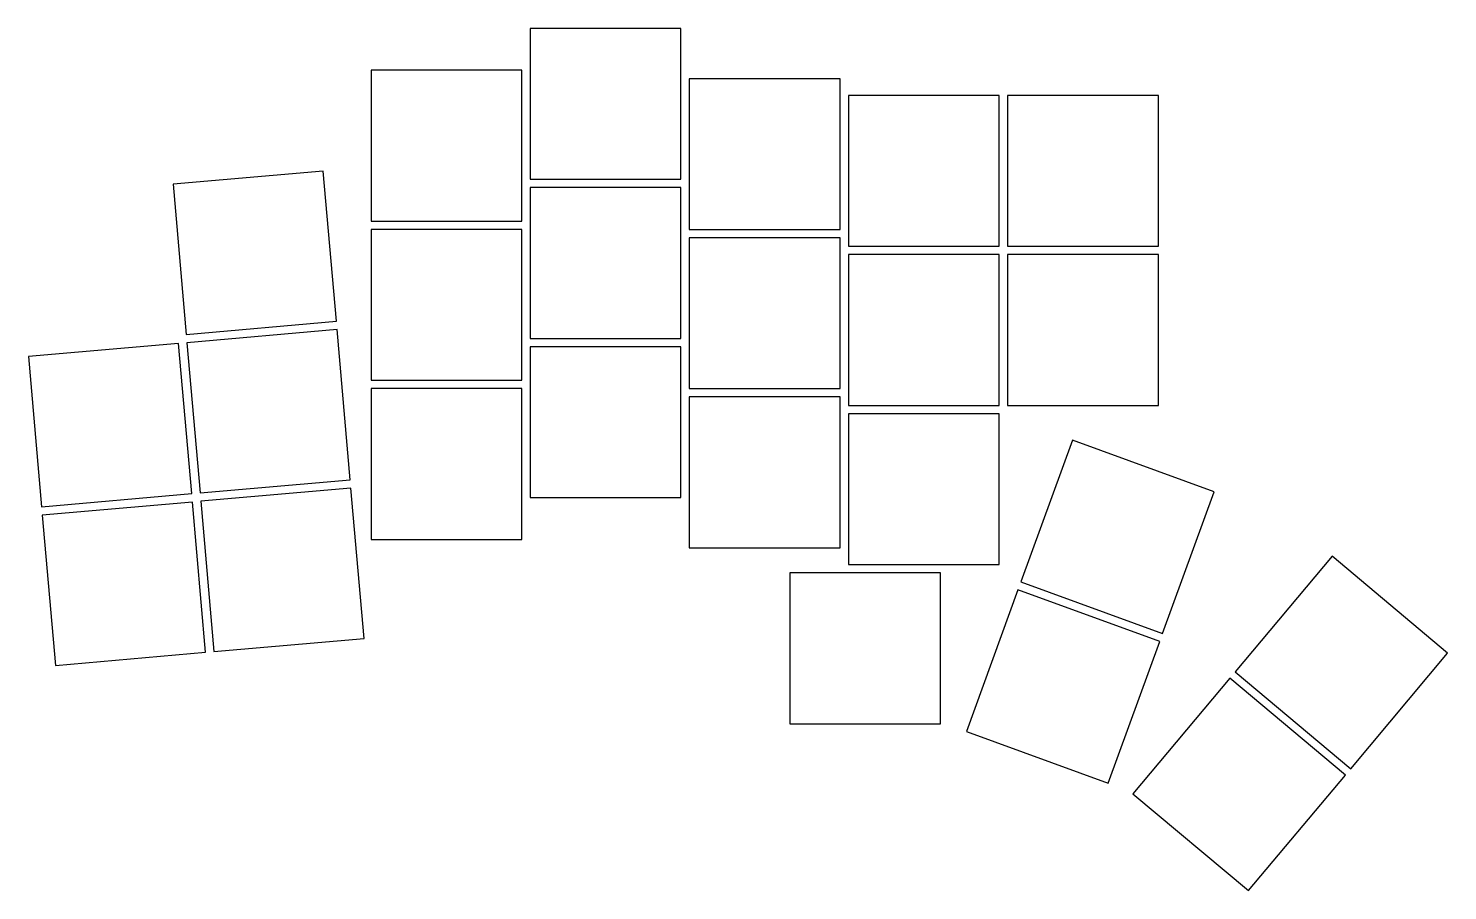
# Model space of a CAD drawing. Header units: millimetres. Extents: x -11 to 158, y -37 to 66.
import ezdxf

# ---------------------------------------------------------------- set-up
doc = ezdxf.new("R2010")
doc.units = ezdxf.units.MM

msp = doc.modelspace()

# ---------------------------------------------------------------- linework, layer by layer
for p, q in [((66.51, 66.29), (48.51, 66.29)), ((48.51, 66.29), (48.51, 48.29)), ((66.51, 48.29), (66.51, 66.29)), ((47.51, 61.29), (29.51, 61.29)), ((29.51, 61.29), (29.51, 43.29)), ((47.51, 43.29), (47.51, 61.29)), ((85.51, 60.29), (67.51, 60.29)), ((67.51, 60.29), (67.51, 42.29)), ((85.51, 42.29), (85.51, 60.29)), ((104.51, 58.29), (86.51, 58.29)), ((86.51, 58.29), (86.51, 40.29)), ((104.51, 40.29), (104.51, 58.29)), ((123.51, 58.29), (105.51, 58.29)), ((105.51, 58.29), (105.51, 40.29)), ((123.51, 40.29), (123.51, 58.29)), ((23.8, 49.26), (5.87, 47.69)), ((25.37, 31.33), (23.8, 49.26)), ((5.87, 47.69), (7.43, 29.76)), ((48.51, 48.29), (66.51, 48.29)), ((66.51, 47.29), (48.51, 47.29)), ((48.51, 47.29), (48.51, 29.29)), ((66.51, 29.29), (66.51, 47.29)), ((29.51, 43.29), (47.51, 43.29)), ((47.51, 42.29), (29.51, 42.29)), ((29.51, 42.29), (29.51, 24.29)), ((47.51, 24.29), (47.51, 42.29)), ((67.51, 42.29), (85.51, 42.29)), ((85.51, 41.29), (67.51, 41.29)), ((67.51, 41.29), (67.51, 23.29)), ((85.51, 23.29), (85.51, 41.29)), ((86.51, 40.29), (104.51, 40.29)), ((104.51, 39.29), (86.51, 39.29)), ((86.51, 39.29), (86.51, 21.29)), ((104.51, 21.29), (104.51, 39.29)), ((105.51, 40.29), (123.51, 40.29)), ((123.51, 39.29), (105.51, 39.29)), ((105.51, 39.29), (105.51, 21.29)), ((123.51, 21.29), (123.51, 39.29)), ((7.43, 29.76), (25.37, 31.33)), ((25.45, 30.33), (7.52, 28.77)), ((27.02, 12.4), (25.45, 30.33)), ((48.51, 29.29), (66.51, 29.29)), ((6.53, 28.68), (-11.41, 27.11)), ((8.09, 10.75), (6.53, 28.68)), ((7.52, 28.77), (9.09, 10.83)), ((66.51, 28.29), (48.51, 28.29)), ((48.51, 28.29), (48.51, 10.29)), ((66.51, 10.29), (66.51, 28.29)), ((-11.41, 27.11), (-9.84, 9.18)), ((29.51, 24.29), (47.51, 24.29)), ((47.51, 23.29), (29.51, 23.29)), ((29.51, 23.29), (29.51, 5.29)), ((47.51, 5.29), (47.51, 23.29)), ((67.51, 23.29), (85.51, 23.29)), ((85.51, 22.29), (67.51, 22.29)), ((67.51, 22.29), (67.51, 4.29)), ((85.51, 4.29), (85.51, 22.29)), ((86.51, 21.29), (104.51, 21.29)), ((105.51, 21.29), (123.51, 21.29)), ((104.51, 20.29), (86.51, 20.29)), ((86.51, 20.29), (86.51, 2.29)), ((104.51, 2.29), (104.51, 20.29)), ((113.25, 17.12), (107.09, 0.21)), ((130.16, 10.96), (113.25, 17.12)), ((9.09, 10.83), (27.02, 12.4)), ((-9.84, 9.18), (8.09, 10.75)), ((27.11, 11.41), (9.18, 9.84)), ((28.68, -6.53), (27.11, 11.41)), ((48.51, 10.29), (66.51, 10.29)), ((124.01, -5.95), (130.16, 10.96)), ((8.18, 9.75), (-9.75, 8.18)), ((9.75, -8.18), (8.18, 9.75)), ((9.18, 9.84), (10.75, -8.09)), ((-9.75, 8.18), (-8.18, -9.75)), ((29.51, 5.29), (47.51, 5.29)), ((67.51, 4.29), (85.51, 4.29)), ((86.51, 2.29), (104.51, 2.29)), ((144.26, 3.28), (132.69, -10.51)), ((158.05, -8.29), (144.26, 3.28)), ((97.51, 1.29), (79.51, 1.29)), ((79.51, 1.29), (79.51, -16.71)), ((97.51, -16.71), (97.51, 1.29)), ((107.09, 0.21), (124.01, -5.95)), ((106.75, -0.73), (100.6, -17.65)), ((123.67, -6.89), (106.75, -0.73)), ((10.75, -8.09), (28.68, -6.53)), ((-8.18, -9.75), (9.75, -8.18)), ((117.51, -23.8), (123.67, -6.89)), ((146.48, -22.08), (158.05, -8.29)), ((132.05, -11.28), (120.48, -25.07)), ((145.84, -22.85), (132.05, -11.28)), ((132.69, -10.51), (146.48, -22.08)), ((79.51, -16.71), (97.51, -16.71)), ((100.6, -17.65), (117.51, -23.8)), ((134.27, -36.64), (145.84, -22.85)), ((120.48, -25.07), (134.27, -36.64))]:
    msp.add_line(p, q)

doc.saveas('drawing.dxf')
